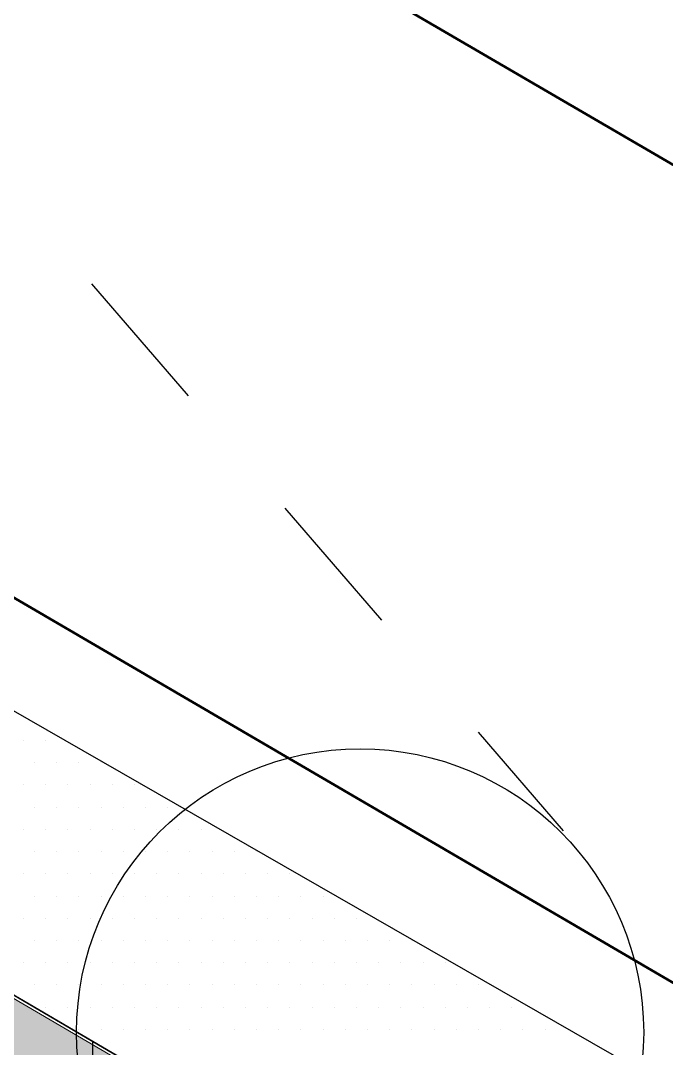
# Model space of a CAD drawing. Extents: x -1328 to 5679, y -4611 to 1603.
# Drawn here: x 3945.9 to 3985.2, y -2475.4 to -2412.9 of the extents above; entities that cross this region are included whole.
import ezdxf

# ---------------------------------------------------------------- set-up
doc = ezdxf.new("R2010")
doc.units = 0
doc.header["$MEASUREMENT"] = 0
doc.linetypes.add('AI-Linetype-42', pattern=[18.002632, 9.001316, -9.001316])
for name, color, linetype, lineweight in [('.ATI-HATCH', 7, 'Continuous', 0), ('G-ANNO-TTLB', 7, 'Continuous', 0), ('Layer 12', 7, 'Continuous', 0), ('TYVEK', 7, 'Continuous', 0)]:
    doc.layers.add(name, color=color, linetype=linetype, lineweight=lineweight)

# ---------------------------------------------------------------- blocks, each defined once
blk = doc.blocks.new('Block_268')
at = {"layer": '.ATI-HATCH'}
blk.add_open_spline([(3922.473, -2475.392), (3922.473, -2475.392), (3922.473, -2458.692), (3922.473, -2458.692), (3922.473, -2458.692), (4005.065, -2507.095), (4005.065, -2507.095), (4005.065, -2507.095), (4005.06, -2523.795), (4005.06, -2523.795), (4005.06, -2523.795), (4029.587, -2538.166), (4029.587, -2538.166), (4029.587, -2538.166), (4029.587, -2513.602), (4029.587, -2513.602), (4029.587, -2507.141), (4026.125, -2501.176), (4020.516, -2497.971), (4020.516, -2497.971), (3911.115, -2435.193), (3911.115, -2435.193), (3906.799, -2432.726), (3901.3, -2434.226), (3898.834, -2438.542), (3898.057, -2439.902), (3897.648, -2441.442), (3897.648, -2443.008), (3897.648, -2443.008), (3897.648, -2460.844), (3897.648, -2460.844), (3897.648, -2460.844), (3922.502, -2475.409), (3922.502, -2475.409), (3922.502, -2475.409), (3922.473, -2475.392), (3922.473, -2475.392)], degree=3, knots=[0, 0, 0, 0, 1, 1, 1, 2, 2, 2, 3, 3, 3, 4, 4, 4, 5, 5, 5, 6, 6, 6, 7, 7, 7, 8, 8, 8, 9, 9, 9, 10, 10, 10, 11, 11, 11, 12, 12, 12, 12], dxfattribs=at)
at = {"layer": '.ATI-HATCH', "color": 8, "lineweight": 0, "true_color": 0x808080}
for points in [[(3946.108, -2456.725), (3946.108, -2456.725), (3946.108, -2456.725), (3946.108, -2456.725)], [(3947.458, -2456.725), (3947.458, -2456.725), (3947.458, -2456.725), (3947.458, -2456.725)], [(3946.783, -2458.075), (3946.783, -2458.075), (3946.783, -2458.075), (3946.783, -2458.075)], [(3948.134, -2458.075), (3948.134, -2458.075), (3948.134, -2458.075), (3948.134, -2458.075)], [(3949.484, -2458.075), (3949.484, -2458.075), (3949.484, -2458.075), (3949.484, -2458.075)], [(3950.834, -2458.075), (3950.834, -2458.075), (3950.834, -2458.075), (3950.834, -2458.075)], [(3946.108, -2459.425), (3946.108, -2459.425), (3946.108, -2459.425), (3946.108, -2459.425)], [(3947.458, -2459.425), (3947.458, -2459.425), (3947.458, -2459.425), (3947.458, -2459.425)], [(3948.809, -2459.425), (3948.809, -2459.425), (3948.809, -2459.425), (3948.809, -2459.425)], [(3950.159, -2459.425), (3950.159, -2459.425), (3950.159, -2459.425), (3950.159, -2459.425)], [(3951.509, -2459.425), (3951.509, -2459.425), (3951.509, -2459.425), (3951.509, -2459.425)], [(3952.859, -2459.425), (3952.859, -2459.425), (3952.859, -2459.425), (3952.859, -2459.425)], [(3946.783, -2460.775), (3946.783, -2460.775), (3946.783, -2460.775), (3946.783, -2460.775)], [(3948.134, -2460.775), (3948.134, -2460.775), (3948.134, -2460.775), (3948.134, -2460.775)], [(3949.484, -2460.775), (3949.484, -2460.775), (3949.484, -2460.775), (3949.484, -2460.775)], [(3950.834, -2460.775), (3950.834, -2460.775), (3950.834, -2460.775), (3950.834, -2460.775)], [(3952.184, -2460.775), (3952.184, -2460.775), (3952.184, -2460.775), (3952.184, -2460.775)], [(3953.534, -2460.775), (3953.534, -2460.775), (3953.534, -2460.775), (3953.534, -2460.775)], [(3954.885, -2460.775), (3954.885, -2460.775), (3954.885, -2460.775), (3954.885, -2460.775)], [(3946.108, -2462.125), (3946.108, -2462.125), (3946.108, -2462.125), (3946.108, -2462.125)], [(3947.458, -2462.125), (3947.458, -2462.125), (3947.458, -2462.125), (3947.458, -2462.125)], [(3948.809, -2462.125), (3948.809, -2462.125), (3948.809, -2462.125), (3948.809, -2462.125)], [(3950.159, -2462.125), (3950.159, -2462.125), (3950.159, -2462.125), (3950.159, -2462.125)], [(3951.509, -2462.125), (3951.509, -2462.125), (3951.509, -2462.125), (3951.509, -2462.125)], [(3952.859, -2462.125), (3952.859, -2462.125), (3952.859, -2462.125), (3952.859, -2462.125)], [(3954.209, -2462.125), (3954.209, -2462.125), (3954.209, -2462.125), (3954.209, -2462.125)], [(3955.56, -2462.125), (3955.56, -2462.125), (3955.56, -2462.125), (3955.56, -2462.125)], [(3956.91, -2462.125), (3956.91, -2462.125), (3956.91, -2462.125), (3956.91, -2462.125)], [(3946.783, -2463.476), (3946.783, -2463.476), (3946.783, -2463.476), (3946.783, -2463.476)], [(3948.134, -2463.476), (3948.134, -2463.476), (3948.134, -2463.476), (3948.134, -2463.476)], [(3949.484, -2463.476), (3949.484, -2463.476), (3949.484, -2463.476), (3949.484, -2463.476)], [(3950.834, -2463.476), (3950.834, -2463.476), (3950.834, -2463.476), (3950.834, -2463.476)], [(3952.184, -2463.476), (3952.184, -2463.476), (3952.184, -2463.476), (3952.184, -2463.476)], [(3953.534, -2463.476), (3953.534, -2463.476), (3953.534, -2463.476), (3953.534, -2463.476)], [(3954.885, -2463.476), (3954.885, -2463.476), (3954.885, -2463.476), (3954.885, -2463.476)], [(3956.235, -2463.476), (3956.235, -2463.476), (3956.235, -2463.476), (3956.235, -2463.476)], [(3957.585, -2463.476), (3957.585, -2463.476), (3957.585, -2463.476), (3957.585, -2463.476)], [(3958.935, -2463.476), (3958.935, -2463.476), (3958.935, -2463.476), (3958.935, -2463.476)], [(3960.285, -2463.476), (3960.285, -2463.476), (3960.285, -2463.476), (3960.285, -2463.476)], [(3946.108, -2464.826), (3946.108, -2464.826), (3946.108, -2464.826), (3946.108, -2464.826)], [(3947.458, -2464.826), (3947.458, -2464.826), (3947.458, -2464.826), (3947.458, -2464.826)], [(3948.809, -2464.826), (3948.809, -2464.826), (3948.809, -2464.826), (3948.809, -2464.826)], [(3950.159, -2464.826), (3950.159, -2464.826), (3950.159, -2464.826), (3950.159, -2464.826)], [(3951.509, -2464.826), (3951.509, -2464.826), (3951.509, -2464.826), (3951.509, -2464.826)], [(3952.859, -2464.826), (3952.859, -2464.826), (3952.859, -2464.826), (3952.859, -2464.826)], [(3954.209, -2464.826), (3954.209, -2464.826), (3954.209, -2464.826), (3954.209, -2464.826)], [(3955.56, -2464.826), (3955.56, -2464.826), (3955.56, -2464.826), (3955.56, -2464.826)], [(3956.91, -2464.826), (3956.91, -2464.826), (3956.91, -2464.826), (3956.91, -2464.826)], [(3958.26, -2464.826), (3958.26, -2464.826), (3958.26, -2464.826), (3958.26, -2464.826)], [(3959.61, -2464.826), (3959.61, -2464.826), (3959.61, -2464.826), (3959.61, -2464.826)], [(3960.96, -2464.826), (3960.96, -2464.826), (3960.96, -2464.826), (3960.96, -2464.826)], [(3962.311, -2464.826), (3962.311, -2464.826), (3962.311, -2464.826), (3962.311, -2464.826)], [(3946.783, -2466.176), (3946.783, -2466.176), (3946.783, -2466.176), (3946.783, -2466.176)], [(3948.134, -2466.176), (3948.134, -2466.176), (3948.134, -2466.176), (3948.134, -2466.176)], [(3949.484, -2466.176), (3949.484, -2466.176), (3949.484, -2466.176), (3949.484, -2466.176)], [(3950.834, -2466.176), (3950.834, -2466.176), (3950.834, -2466.176), (3950.834, -2466.176)], [(3952.184, -2466.176), (3952.184, -2466.176), (3952.184, -2466.176), (3952.184, -2466.176)], [(3953.534, -2466.176), (3953.534, -2466.176), (3953.534, -2466.176), (3953.534, -2466.176)], [(3954.885, -2466.176), (3954.885, -2466.176), (3954.885, -2466.176), (3954.885, -2466.176)], [(3956.235, -2466.176), (3956.235, -2466.176), (3956.235, -2466.176), (3956.235, -2466.176)], [(3957.585, -2466.176), (3957.585, -2466.176), (3957.585, -2466.176), (3957.585, -2466.176)], [(3958.935, -2466.176), (3958.935, -2466.176), (3958.935, -2466.176), (3958.935, -2466.176)], [(3960.285, -2466.176), (3960.285, -2466.176), (3960.285, -2466.176), (3960.285, -2466.176)], [(3961.636, -2466.176), (3961.636, -2466.176), (3961.636, -2466.176), (3961.636, -2466.176)], [(3962.986, -2466.176), (3962.986, -2466.176), (3962.986, -2466.176), (3962.986, -2466.176)], [(3964.336, -2466.176), (3964.336, -2466.176), (3964.336, -2466.176), (3964.336, -2466.176)], [(3946.108, -2467.526), (3946.108, -2467.526), (3946.108, -2467.526), (3946.108, -2467.526)], [(3947.458, -2467.526), (3947.458, -2467.526), (3947.458, -2467.526), (3947.458, -2467.526)], [(3948.809, -2467.526), (3948.809, -2467.526), (3948.809, -2467.526), (3948.809, -2467.526)], [(3950.159, -2467.526), (3950.159, -2467.526), (3950.159, -2467.526), (3950.159, -2467.526)], [(3951.509, -2467.526), (3951.509, -2467.526), (3951.509, -2467.526), (3951.509, -2467.526)], [(3952.859, -2467.526), (3952.859, -2467.526), (3952.859, -2467.526), (3952.859, -2467.526)], [(3954.209, -2467.526), (3954.209, -2467.526), (3954.209, -2467.526), (3954.209, -2467.526)], [(3955.56, -2467.526), (3955.56, -2467.526), (3955.56, -2467.526), (3955.56, -2467.526)], [(3956.91, -2467.526), (3956.91, -2467.526), (3956.91, -2467.526), (3956.91, -2467.526)], [(3958.26, -2467.526), (3958.26, -2467.526), (3958.26, -2467.526), (3958.26, -2467.526)], [(3959.61, -2467.526), (3959.61, -2467.526), (3959.61, -2467.526), (3959.61, -2467.526)], [(3960.96, -2467.526), (3960.96, -2467.526), (3960.96, -2467.526), (3960.96, -2467.526)], [(3962.311, -2467.526), (3962.311, -2467.526), (3962.311, -2467.526), (3962.311, -2467.526)], [(3963.661, -2467.526), (3963.661, -2467.526), (3963.661, -2467.526), (3963.661, -2467.526)], [(3965.011, -2467.526), (3965.011, -2467.526), (3965.011, -2467.526), (3965.011, -2467.526)], [(3966.361, -2467.526), (3966.361, -2467.526), (3966.361, -2467.526), (3966.361, -2467.526)], [(3946.783, -2468.876), (3946.783, -2468.876), (3946.783, -2468.876), (3946.783, -2468.876)], [(3948.134, -2468.876), (3948.134, -2468.876), (3948.134, -2468.876), (3948.134, -2468.876)], [(3949.484, -2468.876), (3949.484, -2468.876), (3949.484, -2468.876), (3949.484, -2468.876)], [(3950.834, -2468.876), (3950.834, -2468.876), (3950.834, -2468.876), (3950.834, -2468.876)], [(3952.184, -2468.876), (3952.184, -2468.876), (3952.184, -2468.876), (3952.184, -2468.876)], [(3953.534, -2468.876), (3953.534, -2468.876), (3953.534, -2468.876), (3953.534, -2468.876)], [(3954.885, -2468.876), (3954.885, -2468.876), (3954.885, -2468.876), (3954.885, -2468.876)], [(3956.235, -2468.876), (3956.235, -2468.876), (3956.235, -2468.876), (3956.235, -2468.876)], [(3957.585, -2468.876), (3957.585, -2468.876), (3957.585, -2468.876), (3957.585, -2468.876)], [(3958.935, -2468.876), (3958.935, -2468.876), (3958.935, -2468.876), (3958.935, -2468.876)], [(3960.285, -2468.876), (3960.285, -2468.876), (3960.285, -2468.876), (3960.285, -2468.876)], [(3961.636, -2468.876), (3961.636, -2468.876), (3961.636, -2468.876), (3961.636, -2468.876)], [(3962.986, -2468.876), (3962.986, -2468.876), (3962.986, -2468.876), (3962.986, -2468.876)], [(3964.336, -2468.876), (3964.336, -2468.876), (3964.336, -2468.876), (3964.336, -2468.876)], [(3965.686, -2468.876), (3965.686, -2468.876), (3965.686, -2468.876), (3965.686, -2468.876)], [(3967.036, -2468.876), (3967.036, -2468.876), (3967.036, -2468.876), (3967.036, -2468.876)], [(3968.386, -2468.876), (3968.386, -2468.876), (3968.386, -2468.876), (3968.386, -2468.876)], [(3969.737, -2468.876), (3969.737, -2468.876), (3969.737, -2468.876), (3969.737, -2468.876)], [(3946.108, -2470.227), (3946.108, -2470.227), (3946.108, -2470.227), (3946.108, -2470.227)], [(3947.458, -2470.227), (3947.458, -2470.227), (3947.458, -2470.227), (3947.458, -2470.227)], [(3948.809, -2470.227), (3948.809, -2470.227), (3948.809, -2470.227), (3948.809, -2470.227)], [(3950.159, -2470.227), (3950.159, -2470.227), (3950.159, -2470.227), (3950.159, -2470.227)], [(3951.509, -2470.227), (3951.509, -2470.227), (3951.509, -2470.227), (3951.509, -2470.227)], [(3952.859, -2470.227), (3952.859, -2470.227), (3952.859, -2470.227), (3952.859, -2470.227)], [(3954.209, -2470.227), (3954.209, -2470.227), (3954.209, -2470.227), (3954.209, -2470.227)], [(3955.56, -2470.227), (3955.56, -2470.227), (3955.56, -2470.227), (3955.56, -2470.227)], [(3956.91, -2470.227), (3956.91, -2470.227), (3956.91, -2470.227), (3956.91, -2470.227)], [(3958.26, -2470.227), (3958.26, -2470.227), (3958.26, -2470.227), (3958.26, -2470.227)], [(3959.61, -2470.227), (3959.61, -2470.227), (3959.61, -2470.227), (3959.61, -2470.227)], [(3960.96, -2470.227), (3960.96, -2470.227), (3960.96, -2470.227), (3960.96, -2470.227)], [(3962.311, -2470.227), (3962.311, -2470.227), (3962.311, -2470.227), (3962.311, -2470.227)], [(3963.661, -2470.227), (3963.661, -2470.227), (3963.661, -2470.227), (3963.661, -2470.227)], [(3965.011, -2470.227), (3965.011, -2470.227), (3965.011, -2470.227), (3965.011, -2470.227)], [(3966.361, -2470.227), (3966.361, -2470.227), (3966.361, -2470.227), (3966.361, -2470.227)], [(3967.711, -2470.227), (3967.711, -2470.227), (3967.711, -2470.227), (3967.711, -2470.227)], [(3969.062, -2470.227), (3969.062, -2470.227), (3969.062, -2470.227), (3969.062, -2470.227)], [(3970.412, -2470.227), (3970.412, -2470.227), (3970.412, -2470.227), (3970.412, -2470.227)], [(3971.762, -2470.227), (3971.762, -2470.227), (3971.762, -2470.227), (3971.762, -2470.227)], [(3946.783, -2471.577), (3946.783, -2471.577), (3946.783, -2471.577), (3946.783, -2471.577)], [(3948.134, -2471.577), (3948.134, -2471.577), (3948.134, -2471.577), (3948.134, -2471.577)], [(3949.484, -2471.577), (3949.484, -2471.577), (3949.484, -2471.577), (3949.484, -2471.577)], [(3950.834, -2471.577), (3950.834, -2471.577), (3950.834, -2471.577), (3950.834, -2471.577)], [(3952.184, -2471.577), (3952.184, -2471.577), (3952.184, -2471.577), (3952.184, -2471.577)], [(3953.534, -2471.577), (3953.534, -2471.577), (3953.534, -2471.577), (3953.534, -2471.577)], [(3954.885, -2471.577), (3954.885, -2471.577), (3954.885, -2471.577), (3954.885, -2471.577)], [(3956.235, -2471.577), (3956.235, -2471.577), (3956.235, -2471.577), (3956.235, -2471.577)], [(3957.585, -2471.577), (3957.585, -2471.577), (3957.585, -2471.577), (3957.585, -2471.577)], [(3958.935, -2471.577), (3958.935, -2471.577), (3958.935, -2471.577), (3958.935, -2471.577)], [(3960.285, -2471.577), (3960.285, -2471.577), (3960.285, -2471.577), (3960.285, -2471.577)], [(3961.636, -2471.577), (3961.636, -2471.577), (3961.636, -2471.577), (3961.636, -2471.577)], [(3962.986, -2471.577), (3962.986, -2471.577), (3962.986, -2471.577), (3962.986, -2471.577)], [(3964.336, -2471.577), (3964.336, -2471.577), (3964.336, -2471.577), (3964.336, -2471.577)], [(3965.686, -2471.577), (3965.686, -2471.577), (3965.686, -2471.577), (3965.686, -2471.577)], [(3967.036, -2471.577), (3967.036, -2471.577), (3967.036, -2471.577), (3967.036, -2471.577)], [(3968.386, -2471.577), (3968.386, -2471.577), (3968.386, -2471.577), (3968.386, -2471.577)], [(3969.737, -2471.577), (3969.737, -2471.577), (3969.737, -2471.577), (3969.737, -2471.577)], [(3971.087, -2471.577), (3971.087, -2471.577), (3971.087, -2471.577), (3971.087, -2471.577)], [(3972.437, -2471.577), (3972.437, -2471.577), (3972.437, -2471.577), (3972.437, -2471.577)], [(3973.787, -2471.577), (3973.787, -2471.577), (3973.787, -2471.577), (3973.787, -2471.577)], [(3947.458, -2472.927), (3947.458, -2472.927), (3947.458, -2472.927), (3947.458, -2472.927)], [(3948.809, -2472.927), (3948.809, -2472.927), (3948.809, -2472.927), (3948.809, -2472.927)], [(3950.159, -2472.927), (3950.159, -2472.927), (3950.159, -2472.927), (3950.159, -2472.927)], [(3951.509, -2472.927), (3951.509, -2472.927), (3951.509, -2472.927), (3951.509, -2472.927)], [(3952.859, -2472.927), (3952.859, -2472.927), (3952.859, -2472.927), (3952.859, -2472.927)], [(3954.209, -2472.927), (3954.209, -2472.927), (3954.209, -2472.927), (3954.209, -2472.927)], [(3955.56, -2472.927), (3955.56, -2472.927), (3955.56, -2472.927), (3955.56, -2472.927)], [(3956.91, -2472.927), (3956.91, -2472.927), (3956.91, -2472.927), (3956.91, -2472.927)], [(3958.26, -2472.927), (3958.26, -2472.927), (3958.26, -2472.927), (3958.26, -2472.927)], [(3959.61, -2472.927), (3959.61, -2472.927), (3959.61, -2472.927), (3959.61, -2472.927)], [(3960.96, -2472.927), (3960.96, -2472.927), (3960.96, -2472.927), (3960.96, -2472.927)], [(3962.311, -2472.927), (3962.311, -2472.927), (3962.311, -2472.927), (3962.311, -2472.927)], [(3963.661, -2472.927), (3963.661, -2472.927), (3963.661, -2472.927), (3963.661, -2472.927)], [(3965.011, -2472.927), (3965.011, -2472.927), (3965.011, -2472.927), (3965.011, -2472.927)], [(3966.361, -2472.927), (3966.361, -2472.927), (3966.361, -2472.927), (3966.361, -2472.927)], [(3967.711, -2472.927), (3967.711, -2472.927), (3967.711, -2472.927), (3967.711, -2472.927)], [(3969.062, -2472.927), (3969.062, -2472.927), (3969.062, -2472.927), (3969.062, -2472.927)], [(3970.412, -2472.927), (3970.412, -2472.927), (3970.412, -2472.927), (3970.412, -2472.927)], [(3971.762, -2472.927), (3971.762, -2472.927), (3971.762, -2472.927), (3971.762, -2472.927)], [(3973.112, -2472.927), (3973.112, -2472.927), (3973.112, -2472.927), (3973.112, -2472.927)], [(3974.462, -2472.927), (3974.462, -2472.927), (3974.462, -2472.927), (3974.462, -2472.927)], [(3975.813, -2472.927), (3975.813, -2472.927), (3975.813, -2472.927), (3975.813, -2472.927)], [(3949.484, -2474.277), (3949.484, -2474.277), (3949.484, -2474.277), (3949.484, -2474.277)], [(3950.834, -2474.277), (3950.834, -2474.277), (3950.834, -2474.277), (3950.834, -2474.277)], [(3952.184, -2474.277), (3952.184, -2474.277), (3952.184, -2474.277), (3952.184, -2474.277)], [(3953.534, -2474.277), (3953.534, -2474.277), (3953.534, -2474.277), (3953.534, -2474.277)], [(3954.885, -2474.277), (3954.885, -2474.277), (3954.885, -2474.277), (3954.885, -2474.277)], [(3956.235, -2474.277), (3956.235, -2474.277), (3956.235, -2474.277), (3956.235, -2474.277)], [(3957.585, -2474.277), (3957.585, -2474.277), (3957.585, -2474.277), (3957.585, -2474.277)], [(3958.935, -2474.277), (3958.935, -2474.277), (3958.935, -2474.277), (3958.935, -2474.277)], [(3960.285, -2474.277), (3960.285, -2474.277), (3960.285, -2474.277), (3960.285, -2474.277)], [(3961.636, -2474.277), (3961.636, -2474.277), (3961.636, -2474.277), (3961.636, -2474.277)], [(3962.986, -2474.277), (3962.986, -2474.277), (3962.986, -2474.277), (3962.986, -2474.277)], [(3964.336, -2474.277), (3964.336, -2474.277), (3964.336, -2474.277), (3964.336, -2474.277)], [(3965.686, -2474.277), (3965.686, -2474.277), (3965.686, -2474.277), (3965.686, -2474.277)], [(3967.036, -2474.277), (3967.036, -2474.277), (3967.036, -2474.277), (3967.036, -2474.277)], [(3968.386, -2474.277), (3968.386, -2474.277), (3968.386, -2474.277), (3968.386, -2474.277)], [(3969.737, -2474.277), (3969.737, -2474.277), (3969.737, -2474.277), (3969.737, -2474.277)], [(3971.087, -2474.277), (3971.087, -2474.277), (3971.087, -2474.277), (3971.087, -2474.277)], [(3972.437, -2474.277), (3972.437, -2474.277), (3972.437, -2474.277), (3972.437, -2474.277)], [(3973.787, -2474.277), (3973.787, -2474.277), (3973.787, -2474.277), (3973.787, -2474.277)], [(3975.137, -2474.277), (3975.137, -2474.277), (3975.137, -2474.277), (3975.137, -2474.277)], [(3976.488, -2474.277), (3976.488, -2474.277), (3976.488, -2474.277), (3976.488, -2474.277)], [(3977.838, -2474.277), (3977.838, -2474.277), (3977.838, -2474.277), (3977.838, -2474.277)], [(3979.188, -2474.277), (3979.188, -2474.277), (3979.188, -2474.277), (3979.188, -2474.277)]]:
    blk.add_open_spline(points, degree=3, dxfattribs=at)

msp = doc.modelspace()

# ---------------------------------------------------------------- hatches: boundary and pattern name
at = {"layer": 'G-ANNO-TTLB', "true_color": 0xff00ff, "transparency": 33554687}
h = msp.add_hatch(color=6, dxfattribs=at)
edge = h.paths.add_edge_path()
edge.add_spline(control_points=[(5053.441, -3461.409), (5053.441, -3461.409), (2123.923, -3461.409), (2123.923, -3461.409), (2123.923, -3461.409), (2123.923, -1004.409), (2123.923, -1004.409), (2123.923, -1004.409), (5053.441, -1004.409), (5053.441, -1004.409), (5053.441, -1004.409), (5053.441, -3461.409), (5053.441, -3461.409)], knot_values=[0, 0, 0, 0, 1, 1, 1, 2, 2, 2, 3, 3, 3, 4, 4, 4, 4], degree=3, periodic=0)
edge = h.paths.add_edge_path()
edge.add_spline(control_points=[(2132.923, -1013.409), (2132.923, -1013.409), (2132.923, -3452.409), (2132.923, -3452.409), (2132.923, -3452.409), (5044.441, -3452.409), (5044.441, -3452.409), (5044.441, -3452.409), (5044.441, -1013.409), (5044.441, -1013.409), (5044.441, -1013.409), (2132.923, -1013.409), (2132.923, -1013.409)], knot_values=[0, 0, 0, 0, 1, 1, 1, 2, 2, 2, 3, 3, 3, 4, 4, 4, 4], degree=3, periodic=0)
edge.add_line((2132.923, -1013.409), (2132.923, -1013.409))
at = {"layer": 'Layer 12', "true_color": 0x848484, "transparency": 33554457}
h = msp.add_hatch(color=252, dxfattribs=at)
h.dxf.hatch_style = 2
h.paths.add_polyline_path([(3956.243, -2611.23), (3956.147, -2478.632), (3922.472, -2458.933), (3923.051, -2629.892)])

# ---------------------------------------------------------------- linework, layer by layer
at = {"layer": 'G-ANNO-TTLB'}
for points in [[(5053.441, -3461.409), (5053.441, -3461.409), (2123.923, -3461.409), (2123.923, -3461.409), (2123.923, -3461.409), (2123.923, -1004.409), (2123.923, -1004.409), (2123.923, -1004.409), (5053.441, -1004.409), (5053.441, -1004.409), (5053.441, -1004.409), (5053.441, -3461.409), (5053.441, -3461.409)], [(2132.923, -1013.409), (2132.923, -1013.409), (2132.923, -3452.409), (2132.923, -3452.409), (2132.923, -3452.409), (5044.441, -3452.409), (5044.441, -3452.409), (5044.441, -3452.409), (5044.441, -1013.409), (5044.441, -1013.409), (5044.441, -1013.409), (2132.923, -1013.409), (2132.923, -1013.409)]]:
    msp.add_open_spline(points, degree=3, knots=[0, 0, 0, 0, 1, 1, 1, 2, 2, 2, 3, 3, 3, 4, 4, 4, 4], dxfattribs=at)
at = {"layer": 'Layer 12'}
msp.add_lwpolyline([(3956.243, -2611.23), (3956.147, -2478.632), (3922.472, -2458.933), (3923.051, -2629.892)], close=True, dxfattribs=at)
at = {"layer": 'TYVEK', "color": 18, "linetype": 'AI-Linetype-42', "lineweight": 25, "true_color": 0x000000}
msp.add_line((3809.113, -2265.396), (3978.946, -2462.212), dxfattribs=at)
at = {"layer": 'TYVEK', "color": 18, "lineweight": 60, "true_color": 0x000000}
for p, q in [((3939.76, -2394.976), (4023.789, -2443.955)), ((4033.611, -2499.49), (3898.74, -2420.73))]:
    msp.add_line(p, q, dxfattribs=at)
at = {"layer": 'TYVEK', "color": 18, "lineweight": 25, "true_color": 0x000000}
msp.add_line((3922.586, -2458.758), (4005.065, -2507.095), dxfattribs=at)
at = {"layer": 'TYVEK', "color": 4, "lineweight": 25, "true_color": 0x00ffff}
msp.add_line((3950.305, -2475.069), (3950.319, -2614.064), dxfattribs=at)
msp.add_lwpolyline([(3922.473, -2475.392), (3922.473, -2458.692), (4005.065, -2507.095), (4005.06, -2523.795)], dxfattribs=at)
at = {"layer": 'TYVEK', "color": 18, "lineweight": 25, "true_color": 0x000000}
msp.add_circle((3966.586, -2474.476), 17.25, dxfattribs=at)
at = {"layer": 'TYVEK', "color": 4, "lineweight": 25, "true_color": 0x00ffff}
msp.add_open_spline([(4029.587, -2538.166), (4029.587, -2538.166), (4029.587, -2513.602), (4029.587, -2513.602), (4029.587, -2507.141), (4026.125, -2501.176), (4020.516, -2497.971), (4020.516, -2497.971), (3911.115, -2435.193), (3911.115, -2435.193), (3906.799, -2432.726), (3901.3, -2434.226), (3898.834, -2438.542), (3898.057, -2439.902), (3897.648, -2441.442), (3897.648, -2443.008), (3897.648, -2443.008), (3897.648, -2460.844), (3897.648, -2460.844)], degree=3, knots=[0, 0, 0, 0, 1, 1, 1, 2, 2, 2, 3, 3, 3, 4, 4, 4, 5, 5, 5, 6, 6, 6, 6], dxfattribs=at)

# ---------------------------------------------------------------- block references
at = {"layer": '.ATI-HATCH'}
msp.add_blockref('Block_268', (0, 0), dxfattribs=at)

doc.saveas('drawing.dxf')
